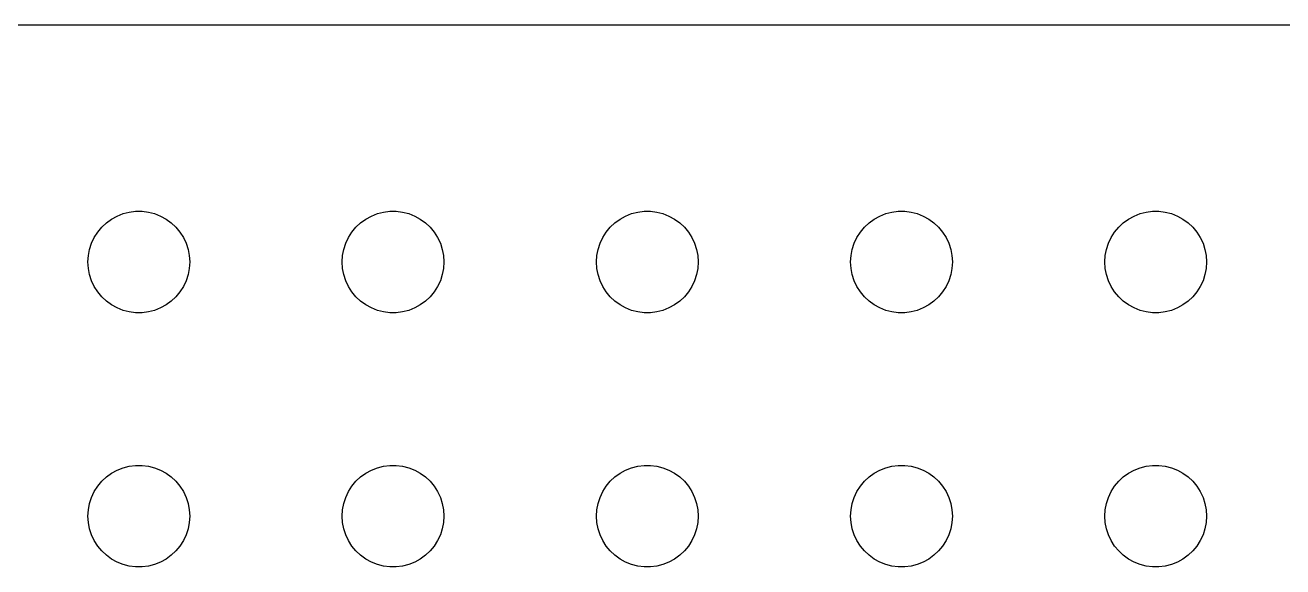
# Model space of a CAD drawing. Header units: metres. Extents: x -150 to 150, y -149 to 149.
# Drawn here: x -40.85 to -3.75, y 133.5 to 149.49 of the extents above; entities that cross this region are included whole.
import ezdxf

# ---------------------------------------------------------------- set-up
doc = ezdxf.new("R2010")
doc.units = ezdxf.units.M

msp = doc.modelspace()

# ---------------------------------------------------------------- linework, layer by layer
for p, q in [((144.814, 149.49), (-144.814, 149.49)), ((-37.9635, 143.927), (-37.7811, 143.973)), ((-37.7811, 143.973), (-37.5942, 143.997)), ((-37.5942, 143.997), (-37.4058, 143.997)), ((-37.4058, 143.997), (-37.2189, 143.973)), ((-37.2189, 143.973), (-37.0365, 143.927)), ((-30.4635, 143.927), (-30.2811, 143.973)), ((-30.2811, 143.973), (-30.0942, 143.997)), ((-30.0942, 143.997), (-29.9058, 143.997)), ((-29.9058, 143.997), (-29.7189, 143.973)), ((-29.7189, 143.973), (-29.5365, 143.927)), ((-22.9635, 143.927), (-22.7811, 143.973)), ((-22.7811, 143.973), (-22.5942, 143.997)), ((-22.5942, 143.997), (-22.4058, 143.997)), ((-22.4058, 143.997), (-22.2189, 143.973)), ((-22.2189, 143.973), (-22.0365, 143.927)), ((-15.4635, 143.927), (-15.2811, 143.973)), ((-15.2811, 143.973), (-15.0942, 143.997)), ((-15.0942, 143.997), (-14.9058, 143.997)), ((-14.9058, 143.997), (-14.7189, 143.973)), ((-14.7189, 143.973), (-14.5365, 143.927)), ((-7.96352, 143.927), (-7.78107, 143.973)), ((-7.78107, 143.973), (-7.59418, 143.997)), ((-7.59418, 143.997), (-7.40581, 143.997)), ((-7.40581, 143.997), (-7.21892, 143.973)), ((-7.21892, 143.973), (-7.03647, 143.927)), ((-38.5934, 143.527), (-38.4561, 143.656)), ((-38.4561, 143.656), (-38.3037, 143.766)), ((-38.3037, 143.766), (-38.1387, 143.857)), ((-38.1387, 143.857), (-37.9635, 143.927)), ((-37.0365, 143.927), (-36.8613, 143.857)), ((-36.8613, 143.857), (-36.6963, 143.766)), ((-36.6963, 143.766), (-36.5439, 143.656)), ((-36.5439, 143.656), (-36.4065, 143.527)), ((-31.0934, 143.527), (-30.9561, 143.656)), ((-30.9561, 143.656), (-30.8037, 143.766)), ((-30.8037, 143.766), (-30.6387, 143.857)), ((-30.6387, 143.857), (-30.4635, 143.927)), ((-29.5365, 143.927), (-29.3613, 143.857)), ((-29.3613, 143.857), (-29.1963, 143.766)), ((-29.1963, 143.766), (-29.0439, 143.656)), ((-29.0439, 143.656), (-28.9065, 143.527)), ((-23.5934, 143.527), (-23.4561, 143.656)), ((-23.4561, 143.656), (-23.3037, 143.766)), ((-23.3037, 143.766), (-23.1387, 143.857)), ((-23.1387, 143.857), (-22.9635, 143.927)), ((-22.0365, 143.927), (-21.8613, 143.857)), ((-21.8613, 143.857), (-21.6963, 143.766)), ((-21.6963, 143.766), (-21.5439, 143.656)), ((-21.5439, 143.656), (-21.4065, 143.527)), ((-16.0934, 143.527), (-15.9561, 143.656)), ((-15.9561, 143.656), (-15.8037, 143.766)), ((-15.8037, 143.766), (-15.6387, 143.857)), ((-15.6387, 143.857), (-15.4635, 143.927)), ((-14.5365, 143.927), (-14.3613, 143.857)), ((-14.3613, 143.857), (-14.1963, 143.766)), ((-14.1963, 143.766), (-14.0439, 143.656)), ((-14.0439, 143.656), (-13.9065, 143.527)), ((-8.59344, 143.527), (-8.45613, 143.656)), ((-8.45613, 143.656), (-8.30373, 143.766)), ((-8.30373, 143.766), (-8.13866, 143.857)), ((-8.13866, 143.857), (-7.96352, 143.927)), ((-7.03647, 143.927), (-6.86133, 143.857)), ((-6.86133, 143.857), (-6.69626, 143.766)), ((-6.69626, 143.766), (-6.54385, 143.656)), ((-6.54385, 143.656), (-6.40654, 143.527)), ((-38.8947, 143.052), (-38.8145, 143.223)), ((-38.8145, 143.223), (-38.7135, 143.382)), ((-38.7135, 143.382), (-38.5934, 143.527)), ((-36.4065, 143.527), (-36.2865, 143.382)), ((-36.2865, 143.382), (-36.1855, 143.223)), ((-36.1855, 143.223), (-36.1053, 143.052)), ((-31.3947, 143.052), (-31.3145, 143.223)), ((-31.3145, 143.223), (-31.2135, 143.382)), ((-31.2135, 143.382), (-31.0934, 143.527)), ((-28.9065, 143.527), (-28.7865, 143.382)), ((-28.7865, 143.382), (-28.6855, 143.223)), ((-28.6855, 143.223), (-28.6053, 143.052)), ((-23.8947, 143.052), (-23.8145, 143.223)), ((-23.8145, 143.223), (-23.7135, 143.382)), ((-23.7135, 143.382), (-23.5934, 143.527)), ((-21.4065, 143.527), (-21.2865, 143.382)), ((-21.2865, 143.382), (-21.1855, 143.223)), ((-21.1855, 143.223), (-21.1053, 143.052)), ((-16.3947, 143.052), (-16.3145, 143.223)), ((-16.3145, 143.223), (-16.2135, 143.382)), ((-16.2135, 143.382), (-16.0934, 143.527)), ((-13.9065, 143.527), (-13.7865, 143.382)), ((-13.7865, 143.382), (-13.6855, 143.223)), ((-13.6855, 143.223), (-13.6053, 143.052)), ((-8.89465, 143.052), (-8.81445, 143.223)), ((-8.81445, 143.223), (-8.71352, 143.382)), ((-8.71352, 143.382), (-8.59344, 143.527)), ((-6.40654, 143.527), (-6.28647, 143.382)), ((-6.28647, 143.382), (-6.18553, 143.223)), ((-6.18553, 143.223), (-6.10533, 143.052)), ((-38.9882, 142.688), (-38.9529, 142.873)), ((-38.9529, 142.873), (-38.8947, 143.052)), ((-36.1053, 143.052), (-36.0471, 142.873)), ((-36.0471, 142.873), (-36.0118, 142.688)), ((-31.4882, 142.688), (-31.4529, 142.873)), ((-31.4529, 142.873), (-31.3947, 143.052)), ((-28.6053, 143.052), (-28.5471, 142.873)), ((-28.5471, 142.873), (-28.5118, 142.688)), ((-23.9882, 142.688), (-23.9529, 142.873)), ((-23.9529, 142.873), (-23.8947, 143.052)), ((-21.1053, 143.052), (-21.0471, 142.873)), ((-21.0471, 142.873), (-21.0118, 142.688)), ((-16.4882, 142.688), (-16.4529, 142.873)), ((-16.4529, 142.873), (-16.3947, 143.052)), ((-13.6053, 143.052), (-13.5471, 142.873)), ((-13.5471, 142.873), (-13.5118, 142.688)), ((-8.98816, 142.688), (-8.95287, 142.873)), ((-8.95287, 142.873), (-8.89465, 143.052)), ((-6.10533, 143.052), (-6.04712, 142.873)), ((-6.04712, 142.873), (-6.01183, 142.688)), ((-39, 142.5), (-38.9882, 142.688)), ((-38.9882, 142.312), (-39, 142.5)), ((-36.0118, 142.688), (-36, 142.5)), ((-36, 142.5), (-36.0118, 142.312)), ((-31.5, 142.5), (-31.4882, 142.688)), ((-31.4882, 142.312), (-31.5, 142.5)), ((-28.5118, 142.688), (-28.5, 142.5)), ((-28.5, 142.5), (-28.5118, 142.312)), ((-24, 142.5), (-23.9882, 142.688)), ((-23.9882, 142.312), (-24, 142.5)), ((-21.0118, 142.688), (-21, 142.5)), ((-21, 142.5), (-21.0118, 142.312)), ((-16.5, 142.5), (-16.4882, 142.688)), ((-16.4882, 142.312), (-16.5, 142.5)), ((-13.5118, 142.688), (-13.5, 142.5)), ((-13.5, 142.5), (-13.5118, 142.312)), ((-9, 142.5), (-8.98816, 142.688)), ((-8.98816, 142.312), (-9, 142.5)), ((-6.01183, 142.688), (-6, 142.5)), ((-6, 142.5), (-6.01183, 142.312)), ((-38.9529, 142.127), (-38.9882, 142.312)), ((-38.8947, 141.948), (-38.9529, 142.127)), ((-36.0471, 142.127), (-36.1053, 141.948)), ((-36.0118, 142.312), (-36.0471, 142.127)), ((-31.4529, 142.127), (-31.4882, 142.312)), ((-31.3947, 141.948), (-31.4529, 142.127)), ((-28.5471, 142.127), (-28.6053, 141.948)), ((-28.5118, 142.312), (-28.5471, 142.127)), ((-23.9529, 142.127), (-23.9882, 142.312)), ((-23.8947, 141.948), (-23.9529, 142.127)), ((-21.0471, 142.127), (-21.1053, 141.948)), ((-21.0118, 142.312), (-21.0471, 142.127)), ((-16.4529, 142.127), (-16.4882, 142.312)), ((-16.3947, 141.948), (-16.4529, 142.127)), ((-13.5471, 142.127), (-13.6053, 141.948)), ((-13.5118, 142.312), (-13.5471, 142.127)), ((-8.95287, 142.127), (-8.98816, 142.312)), ((-8.89465, 141.948), (-8.95287, 142.127)), ((-6.04712, 142.127), (-6.10533, 141.948)), ((-6.01183, 142.312), (-6.04712, 142.127)), ((-38.8145, 141.777), (-38.8947, 141.948)), ((-38.7135, 141.618), (-38.8145, 141.777)), ((-36.1855, 141.777), (-36.2865, 141.618)), ((-36.1053, 141.948), (-36.1855, 141.777)), ((-31.3145, 141.777), (-31.3947, 141.948)), ((-31.2135, 141.618), (-31.3145, 141.777)), ((-28.6855, 141.777), (-28.7865, 141.618)), ((-28.6053, 141.948), (-28.6855, 141.777)), ((-23.8145, 141.777), (-23.8947, 141.948)), ((-23.7135, 141.618), (-23.8145, 141.777)), ((-21.1855, 141.777), (-21.2865, 141.618)), ((-21.1053, 141.948), (-21.1855, 141.777)), ((-16.3145, 141.777), (-16.3947, 141.948)), ((-16.2135, 141.618), (-16.3145, 141.777)), ((-13.6855, 141.777), (-13.7865, 141.618)), ((-13.6053, 141.948), (-13.6855, 141.777)), ((-8.81445, 141.777), (-8.89465, 141.948)), ((-8.71352, 141.618), (-8.81445, 141.777)), ((-6.18553, 141.777), (-6.28647, 141.618)), ((-6.10533, 141.948), (-6.18553, 141.777)), ((-38.5934, 141.473), (-38.7135, 141.618)), ((-38.4561, 141.344), (-38.5934, 141.473)), ((-36.4065, 141.473), (-36.5439, 141.344)), ((-36.2865, 141.618), (-36.4065, 141.473)), ((-31.0934, 141.473), (-31.2135, 141.618)), ((-30.9561, 141.344), (-31.0934, 141.473)), ((-28.9065, 141.473), (-29.0439, 141.344)), ((-28.7865, 141.618), (-28.9065, 141.473)), ((-23.5934, 141.473), (-23.7135, 141.618)), ((-23.4561, 141.344), (-23.5934, 141.473)), ((-21.4065, 141.473), (-21.5439, 141.344)), ((-21.2865, 141.618), (-21.4065, 141.473)), ((-16.0934, 141.473), (-16.2135, 141.618)), ((-15.9561, 141.344), (-16.0934, 141.473)), ((-13.9065, 141.473), (-14.0439, 141.344)), ((-13.7865, 141.618), (-13.9065, 141.473)), ((-8.59344, 141.473), (-8.71352, 141.618)), ((-8.45613, 141.344), (-8.59344, 141.473)), ((-6.40654, 141.473), (-6.54385, 141.344)), ((-6.28647, 141.618), (-6.40654, 141.473)), ((-38.3037, 141.234), (-38.4561, 141.344)), ((-38.1387, 141.143), (-38.3037, 141.234)), ((-37.9635, 141.073), (-38.1387, 141.143)), ((-37.7811, 141.027), (-37.9635, 141.073)), ((-37.5942, 141.003), (-37.7811, 141.027)), ((-37.4058, 141.003), (-37.5942, 141.003)), ((-37.2189, 141.027), (-37.4058, 141.003)), ((-37.0365, 141.073), (-37.2189, 141.027)), ((-36.8613, 141.143), (-37.0365, 141.073)), ((-36.6963, 141.234), (-36.8613, 141.143)), ((-36.5439, 141.344), (-36.6963, 141.234)), ((-30.8037, 141.234), (-30.9561, 141.344)), ((-30.6387, 141.143), (-30.8037, 141.234)), ((-30.4635, 141.073), (-30.6387, 141.143)), ((-30.2811, 141.027), (-30.4635, 141.073)), ((-30.0942, 141.003), (-30.2811, 141.027)), ((-29.9058, 141.003), (-30.0942, 141.003)), ((-29.7189, 141.027), (-29.9058, 141.003)), ((-29.5365, 141.073), (-29.7189, 141.027)), ((-29.3613, 141.143), (-29.5365, 141.073)), ((-29.1963, 141.234), (-29.3613, 141.143)), ((-29.0439, 141.344), (-29.1963, 141.234)), ((-23.3037, 141.234), (-23.4561, 141.344)), ((-23.1387, 141.143), (-23.3037, 141.234)), ((-22.9635, 141.073), (-23.1387, 141.143)), ((-22.7811, 141.027), (-22.9635, 141.073)), ((-22.5942, 141.003), (-22.7811, 141.027)), ((-22.4058, 141.003), (-22.5942, 141.003)), ((-22.2189, 141.027), (-22.4058, 141.003)), ((-22.0365, 141.073), (-22.2189, 141.027)), ((-21.8613, 141.143), (-22.0365, 141.073)), ((-21.6963, 141.234), (-21.8613, 141.143)), ((-21.5439, 141.344), (-21.6963, 141.234)), ((-15.8037, 141.234), (-15.9561, 141.344)), ((-15.6387, 141.143), (-15.8037, 141.234)), ((-15.4635, 141.073), (-15.6387, 141.143)), ((-15.2811, 141.027), (-15.4635, 141.073)), ((-15.0942, 141.003), (-15.2811, 141.027)), ((-14.9058, 141.003), (-15.0942, 141.003)), ((-14.7189, 141.027), (-14.9058, 141.003)), ((-14.5365, 141.073), (-14.7189, 141.027)), ((-14.3613, 141.143), (-14.5365, 141.073)), ((-14.1963, 141.234), (-14.3613, 141.143)), ((-14.0439, 141.344), (-14.1963, 141.234)), ((-8.30373, 141.234), (-8.45613, 141.344)), ((-8.13866, 141.143), (-8.30373, 141.234)), ((-7.96352, 141.073), (-8.13866, 141.143)), ((-7.78107, 141.027), (-7.96352, 141.073)), ((-7.59418, 141.003), (-7.78107, 141.027)), ((-7.40581, 141.003), (-7.59418, 141.003)), ((-7.21892, 141.027), (-7.40581, 141.003)), ((-7.03647, 141.073), (-7.21892, 141.027)), ((-6.86133, 141.143), (-7.03647, 141.073)), ((-6.69626, 141.234), (-6.86133, 141.143)), ((-6.54385, 141.344), (-6.69626, 141.234)), ((-38.4561, 136.156), (-38.3037, 136.266)), ((-38.3037, 136.266), (-38.1387, 136.357)), ((-38.1387, 136.357), (-37.9635, 136.427)), ((-37.9635, 136.427), (-37.7811, 136.473)), ((-37.7811, 136.473), (-37.5942, 136.497)), ((-37.5942, 136.497), (-37.4058, 136.497)), ((-37.4058, 136.497), (-37.2189, 136.473)), ((-37.2189, 136.473), (-37.0365, 136.427)), ((-37.0365, 136.427), (-36.8613, 136.357)), ((-36.8613, 136.357), (-36.6963, 136.266)), ((-36.6963, 136.266), (-36.5439, 136.156)), ((-30.9561, 136.156), (-30.8037, 136.266)), ((-30.8037, 136.266), (-30.6387, 136.357)), ((-30.6387, 136.357), (-30.4635, 136.427)), ((-30.4635, 136.427), (-30.2811, 136.473)), ((-30.2811, 136.473), (-30.0942, 136.497)), ((-30.0942, 136.497), (-29.9058, 136.497)), ((-29.9058, 136.497), (-29.7189, 136.473)), ((-29.7189, 136.473), (-29.5365, 136.427)), ((-29.5365, 136.427), (-29.3613, 136.357)), ((-29.3613, 136.357), (-29.1963, 136.266)), ((-29.1963, 136.266), (-29.0439, 136.156)), ((-23.4561, 136.156), (-23.3037, 136.266)), ((-23.3037, 136.266), (-23.1387, 136.357)), ((-23.1387, 136.357), (-22.9635, 136.427)), ((-22.9635, 136.427), (-22.7811, 136.473)), ((-22.7811, 136.473), (-22.5942, 136.497)), ((-22.5942, 136.497), (-22.4058, 136.497)), ((-22.4058, 136.497), (-22.2189, 136.473)), ((-22.2189, 136.473), (-22.0365, 136.427)), ((-22.0365, 136.427), (-21.8613, 136.357)), ((-21.8613, 136.357), (-21.6963, 136.266)), ((-21.6963, 136.266), (-21.5439, 136.156)), ((-15.9561, 136.156), (-15.8037, 136.266)), ((-15.8037, 136.266), (-15.6387, 136.357)), ((-15.6387, 136.357), (-15.4635, 136.427)), ((-15.4635, 136.427), (-15.2811, 136.473)), ((-15.2811, 136.473), (-15.0942, 136.497)), ((-15.0942, 136.497), (-14.9058, 136.497)), ((-14.9058, 136.497), (-14.7189, 136.473)), ((-14.7189, 136.473), (-14.5365, 136.427)), ((-14.5365, 136.427), (-14.3613, 136.357)), ((-14.3613, 136.357), (-14.1963, 136.266)), ((-14.1963, 136.266), (-14.0439, 136.156)), ((-8.45613, 136.156), (-8.30373, 136.266)), ((-8.30373, 136.266), (-8.13866, 136.357)), ((-8.13866, 136.357), (-7.96352, 136.427)), ((-7.96352, 136.427), (-7.78107, 136.473)), ((-7.78107, 136.473), (-7.59418, 136.497)), ((-7.59418, 136.497), (-7.40581, 136.497)), ((-7.40581, 136.497), (-7.21892, 136.473)), ((-7.21892, 136.473), (-7.03647, 136.427)), ((-7.03647, 136.427), (-6.86133, 136.357)), ((-6.86133, 136.357), (-6.69626, 136.266)), ((-6.69626, 136.266), (-6.54385, 136.156)), ((-38.8145, 135.723), (-38.7135, 135.882)), ((-38.7135, 135.882), (-38.5934, 136.027)), ((-38.5934, 136.027), (-38.4561, 136.156)), ((-36.5439, 136.156), (-36.4065, 136.027)), ((-36.4065, 136.027), (-36.2865, 135.882)), ((-36.2865, 135.882), (-36.1855, 135.723)), ((-31.3145, 135.723), (-31.2135, 135.882)), ((-31.2135, 135.882), (-31.0934, 136.027)), ((-31.0934, 136.027), (-30.9561, 136.156)), ((-29.0439, 136.156), (-28.9065, 136.027)), ((-28.9065, 136.027), (-28.7865, 135.882)), ((-28.7865, 135.882), (-28.6855, 135.723)), ((-23.8145, 135.723), (-23.7135, 135.882)), ((-23.7135, 135.882), (-23.5934, 136.027)), ((-23.5934, 136.027), (-23.4561, 136.156)), ((-21.5439, 136.156), (-21.4065, 136.027)), ((-21.4065, 136.027), (-21.2865, 135.882)), ((-21.2865, 135.882), (-21.1855, 135.723)), ((-16.3145, 135.723), (-16.2135, 135.882)), ((-16.2135, 135.882), (-16.0934, 136.027)), ((-16.0934, 136.027), (-15.9561, 136.156)), ((-14.0439, 136.156), (-13.9065, 136.027)), ((-13.9065, 136.027), (-13.7865, 135.882)), ((-13.7865, 135.882), (-13.6855, 135.723)), ((-8.81445, 135.723), (-8.71352, 135.882)), ((-8.71352, 135.882), (-8.59344, 136.027)), ((-8.59344, 136.027), (-8.45613, 136.156)), ((-6.54385, 136.156), (-6.40654, 136.027)), ((-6.40654, 136.027), (-6.28647, 135.882)), ((-6.28647, 135.882), (-6.18553, 135.723)), ((-38.9529, 135.373), (-38.8947, 135.552)), ((-38.8947, 135.552), (-38.8145, 135.723)), ((-36.1855, 135.723), (-36.1053, 135.552)), ((-36.1053, 135.552), (-36.0471, 135.373)), ((-31.4529, 135.373), (-31.3947, 135.552)), ((-31.3947, 135.552), (-31.3145, 135.723)), ((-28.6855, 135.723), (-28.6053, 135.552)), ((-28.6053, 135.552), (-28.5471, 135.373)), ((-23.9529, 135.373), (-23.8947, 135.552)), ((-23.8947, 135.552), (-23.8145, 135.723)), ((-21.1855, 135.723), (-21.1053, 135.552)), ((-21.1053, 135.552), (-21.0471, 135.373)), ((-16.4529, 135.373), (-16.3947, 135.552)), ((-16.3947, 135.552), (-16.3145, 135.723)), ((-13.6855, 135.723), (-13.6053, 135.552)), ((-13.6053, 135.552), (-13.5471, 135.373)), ((-8.95287, 135.373), (-8.89465, 135.552)), ((-8.89465, 135.552), (-8.81445, 135.723)), ((-6.18553, 135.723), (-6.10533, 135.552)), ((-6.10533, 135.552), (-6.04712, 135.373)), ((-39, 135), (-38.9882, 135.188)), ((-38.9882, 135.188), (-38.9529, 135.373)), ((-36.0471, 135.373), (-36.0118, 135.188)), ((-36.0118, 135.188), (-36, 135)), ((-31.5, 135), (-31.4882, 135.188)), ((-31.4882, 135.188), (-31.4529, 135.373)), ((-28.5471, 135.373), (-28.5118, 135.188)), ((-28.5118, 135.188), (-28.5, 135)), ((-24, 135), (-23.9882, 135.188)), ((-23.9882, 135.188), (-23.9529, 135.373)), ((-21.0471, 135.373), (-21.0118, 135.188)), ((-21.0118, 135.188), (-21, 135)), ((-16.5, 135), (-16.4882, 135.188)), ((-16.4882, 135.188), (-16.4529, 135.373)), ((-13.5471, 135.373), (-13.5118, 135.188)), ((-13.5118, 135.188), (-13.5, 135)), ((-9, 135), (-8.98816, 135.188)), ((-8.98816, 135.188), (-8.95287, 135.373)), ((-6.04712, 135.373), (-6.01183, 135.188)), ((-6.01183, 135.188), (-6, 135)), ((-38.9882, 134.812), (-39, 135)), ((-38.9529, 134.627), (-38.9882, 134.812)), ((-36.0118, 134.812), (-36.0471, 134.627)), ((-36, 135), (-36.0118, 134.812)), ((-31.4882, 134.812), (-31.5, 135)), ((-31.4529, 134.627), (-31.4882, 134.812)), ((-28.5118, 134.812), (-28.5471, 134.627)), ((-28.5, 135), (-28.5118, 134.812)), ((-23.9882, 134.812), (-24, 135)), ((-23.9529, 134.627), (-23.9882, 134.812)), ((-21.0118, 134.812), (-21.0471, 134.627)), ((-21, 135), (-21.0118, 134.812)), ((-16.4882, 134.812), (-16.5, 135)), ((-16.4529, 134.627), (-16.4882, 134.812)), ((-13.5118, 134.812), (-13.5471, 134.627)), ((-13.5, 135), (-13.5118, 134.812)), ((-8.98816, 134.812), (-9, 135)), ((-8.95287, 134.627), (-8.98816, 134.812)), ((-6.01183, 134.812), (-6.04712, 134.627)), ((-6, 135), (-6.01183, 134.812)), ((-38.8947, 134.448), (-38.9529, 134.627)), ((-38.8145, 134.277), (-38.8947, 134.448)), ((-36.1053, 134.448), (-36.1855, 134.277)), ((-36.0471, 134.627), (-36.1053, 134.448)), ((-31.3947, 134.448), (-31.4529, 134.627)), ((-31.3145, 134.277), (-31.3947, 134.448)), ((-28.6053, 134.448), (-28.6855, 134.277)), ((-28.5471, 134.627), (-28.6053, 134.448)), ((-23.8947, 134.448), (-23.9529, 134.627)), ((-23.8145, 134.277), (-23.8947, 134.448)), ((-21.1053, 134.448), (-21.1855, 134.277)), ((-21.0471, 134.627), (-21.1053, 134.448)), ((-16.3947, 134.448), (-16.4529, 134.627)), ((-16.3145, 134.277), (-16.3947, 134.448)), ((-13.6053, 134.448), (-13.6855, 134.277)), ((-13.5471, 134.627), (-13.6053, 134.448)), ((-8.89465, 134.448), (-8.95287, 134.627)), ((-8.81445, 134.277), (-8.89465, 134.448)), ((-6.10533, 134.448), (-6.18553, 134.277)), ((-6.04712, 134.627), (-6.10533, 134.448)), ((-38.7135, 134.118), (-38.8145, 134.277)), ((-38.5934, 133.973), (-38.7135, 134.118)), ((-38.4561, 133.844), (-38.5934, 133.973)), ((-36.4065, 133.973), (-36.5439, 133.844)), ((-36.2865, 134.118), (-36.4065, 133.973)), ((-36.1855, 134.277), (-36.2865, 134.118)), ((-31.2135, 134.118), (-31.3145, 134.277)), ((-31.0934, 133.973), (-31.2135, 134.118)), ((-30.9561, 133.844), (-31.0934, 133.973)), ((-28.9065, 133.973), (-29.0439, 133.844)), ((-28.7865, 134.118), (-28.9065, 133.973)), ((-28.6855, 134.277), (-28.7865, 134.118)), ((-23.7135, 134.118), (-23.8145, 134.277)), ((-23.5934, 133.973), (-23.7135, 134.118)), ((-23.4561, 133.844), (-23.5934, 133.973)), ((-21.4065, 133.973), (-21.5439, 133.844)), ((-21.2865, 134.118), (-21.4065, 133.973)), ((-21.1855, 134.277), (-21.2865, 134.118)), ((-16.2135, 134.118), (-16.3145, 134.277)), ((-16.0934, 133.973), (-16.2135, 134.118)), ((-15.9561, 133.844), (-16.0934, 133.973)), ((-13.9065, 133.973), (-14.0439, 133.844)), ((-13.7865, 134.118), (-13.9065, 133.973)), ((-13.6855, 134.277), (-13.7865, 134.118)), ((-8.71352, 134.118), (-8.81445, 134.277)), ((-8.59344, 133.973), (-8.71352, 134.118)), ((-8.45613, 133.844), (-8.59344, 133.973)), ((-6.40654, 133.973), (-6.54385, 133.844)), ((-6.28647, 134.118), (-6.40654, 133.973)), ((-6.18553, 134.277), (-6.28647, 134.118)), ((-38.3037, 133.734), (-38.4561, 133.844)), ((-38.1387, 133.643), (-38.3037, 133.734)), ((-37.9635, 133.573), (-38.1387, 133.643)), ((-36.8613, 133.643), (-37.0365, 133.573)), ((-36.6963, 133.734), (-36.8613, 133.643)), ((-36.5439, 133.844), (-36.6963, 133.734)), ((-30.8037, 133.734), (-30.9561, 133.844)), ((-30.6387, 133.643), (-30.8037, 133.734)), ((-30.4635, 133.573), (-30.6387, 133.643)), ((-29.3613, 133.643), (-29.5365, 133.573)), ((-29.1963, 133.734), (-29.3613, 133.643)), ((-29.0439, 133.844), (-29.1963, 133.734)), ((-23.3037, 133.734), (-23.4561, 133.844)), ((-23.1387, 133.643), (-23.3037, 133.734)), ((-22.9635, 133.573), (-23.1387, 133.643)), ((-21.8613, 133.643), (-22.0365, 133.573)), ((-21.6963, 133.734), (-21.8613, 133.643)), ((-21.5439, 133.844), (-21.6963, 133.734)), ((-15.8037, 133.734), (-15.9561, 133.844)), ((-15.6387, 133.643), (-15.8037, 133.734)), ((-15.4635, 133.573), (-15.6387, 133.643)), ((-14.3613, 133.643), (-14.5365, 133.573)), ((-14.1963, 133.734), (-14.3613, 133.643)), ((-14.0439, 133.844), (-14.1963, 133.734)), ((-8.30373, 133.734), (-8.45613, 133.844)), ((-8.13866, 133.643), (-8.30373, 133.734)), ((-7.96352, 133.573), (-8.13866, 133.643)), ((-6.86133, 133.643), (-7.03647, 133.573)), ((-6.69626, 133.734), (-6.86133, 133.643)), ((-6.54385, 133.844), (-6.69626, 133.734)), ((-37.7811, 133.527), (-37.9635, 133.573)), ((-37.5942, 133.503), (-37.7811, 133.527)), ((-37.4058, 133.503), (-37.5942, 133.503)), ((-37.2189, 133.527), (-37.4058, 133.503)), ((-37.0365, 133.573), (-37.2189, 133.527)), ((-30.2811, 133.527), (-30.4635, 133.573)), ((-30.0942, 133.503), (-30.2811, 133.527)), ((-29.9058, 133.503), (-30.0942, 133.503)), ((-29.7189, 133.527), (-29.9058, 133.503)), ((-29.5365, 133.573), (-29.7189, 133.527)), ((-22.7811, 133.527), (-22.9635, 133.573)), ((-22.5942, 133.503), (-22.7811, 133.527)), ((-22.4058, 133.503), (-22.5942, 133.503)), ((-22.2189, 133.527), (-22.4058, 133.503)), ((-22.0365, 133.573), (-22.2189, 133.527)), ((-15.2811, 133.527), (-15.4635, 133.573)), ((-15.0942, 133.503), (-15.2811, 133.527)), ((-14.9058, 133.503), (-15.0942, 133.503)), ((-14.7189, 133.527), (-14.9058, 133.503)), ((-14.5365, 133.573), (-14.7189, 133.527)), ((-7.78107, 133.527), (-7.96352, 133.573)), ((-7.59418, 133.503), (-7.78107, 133.527)), ((-7.40581, 133.503), (-7.59418, 133.503)), ((-7.21892, 133.527), (-7.40581, 133.503)), ((-7.03647, 133.573), (-7.21892, 133.527))]:
    msp.add_line(p, q)

doc.saveas('drawing.dxf')
